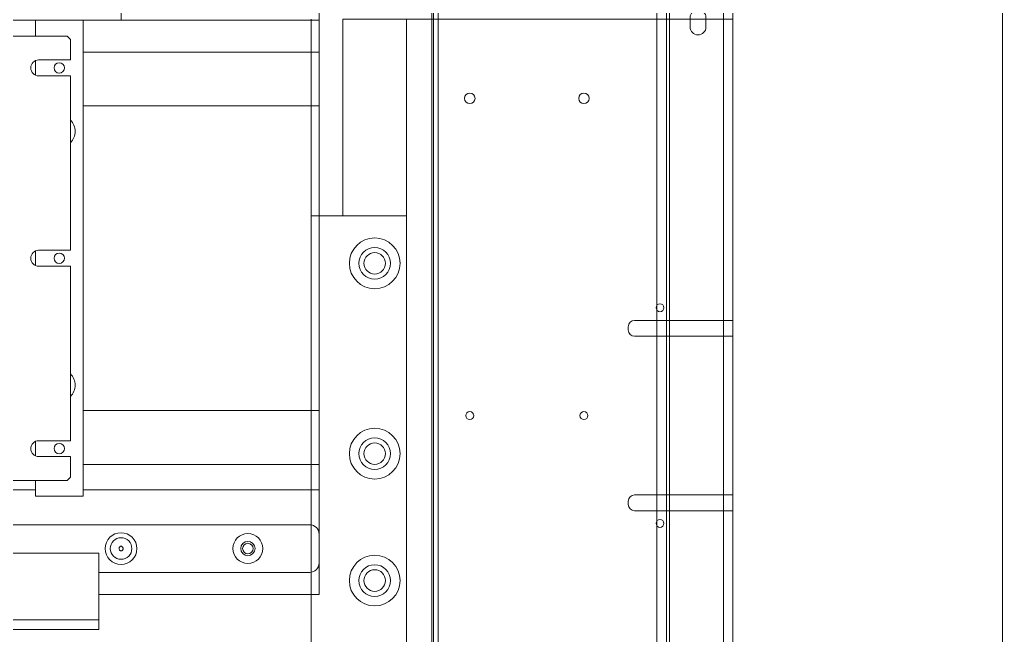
# Model space of a CAD drawing. Extents: x 500 to 100500, y -14500 to 21140.
# Drawn here: x 8828.5 to 9138.5, y -6648.3 to -6454.2 of the extents above; entities that cross this region are included whole.
import ezdxf

# ---------------------------------------------------------------- set-up
doc = ezdxf.new("R2010")
doc.units = 0
doc.linetypes.add('SLD-Solid', pattern=[0])
doc.layers.add('D', color=7, linetype='CONTINUOUS')
doc.layers.add('M06SMMF-001B', color=7, linetype='CONTINUOUS')
doc.layers.add('MODEL', color=7, linetype='SLD-Solid', lineweight=15)

# ---------------------------------------------------------------- blocks, each defined once
blk = doc.blocks.new('KA$Cbf7906b1')
at = {"layer": 'MODEL'}
for p, q in [((0, 455.6), (0, 783.6)), ((85, 80.6), (85, 783.6)), ((188, 464.6), (188, 402.6)), ((218, 275.6), (218, 464.6)), ((0, 80.6), (0, 455.6)), ((218, 402.6), (188, 402.6)), ((188, 402.6), (188, 182.6)), ((116, 369.6), (85, 369.6)), ((118, 366.6), (118, 367.6)), ((85, 364.6), (116, 364.6)), ((116, 314.6), (85, 314.6)), ((118, 311.6), (118, 312.6)), ((85, 309.6), (116, 309.6)), ((218, 222.6), (218, 275.6))]:
    blk.add_line(p, q, dxfattribs=at)
for centre, radius in [((132, 439.6), 1.65), ((168, 439.6), 1.65), ((198, 387.6), 8), ((198, 387.6), 5), ((198, 387.6), 3.4), ((108, 373.6), 1.25), ((132, 339.6), 1.25), ((168, 339.6), 1.25), ((198, 327.6), 8), ((198, 327.6), 5), ((198, 327.6), 3.4), ((108, 305.6), 1.25), ((198, 287.6), 8), ((198, 287.6), 5), ((198, 287.6), 3.4)]:
    blk.add_circle(centre, radius, dxfattribs=at)
for centre, start, end in [((116, 367.6), 0, 90), ((116, 366.6), 270, 0), ((116, 312.6), 0, 90), ((116, 311.6), 270, 0)]:
    blk.add_arc(centre, 2, start, end, dxfattribs=at)
blk = doc.blocks.new('KFASDF3')
at = {"layer": 'MODEL', "color": 6}
for p, q in [((88086.37, -124937.02), (88189.37, -124937.02)), ((88094.87, -124936.52), (88094.87, -124939.52)), ((88099.87, -124939.52), (88099.87, -124936.52)), ((88189.37, -124937.02), (88189.37, -124999.02)), ((88209.37, -124937.02), (88189.37, -124937.02)), ((88209.37, -124999.02), (88209.37, -124937.02)), ((88219.37, -124999.02), (88189.37, -124999.02)), ((88189.37, -124999.02), (88189.37, -125219.02)), ((88219.37, -125103.02), (88219.37, -124999.02)), ((88117.37, -125032.02), (88086.37, -125032.02)), ((88119.37, -125035.02), (88119.37, -125034.02)), ((88086.37, -125037.02), (88117.37, -125037.02)), ((88117.37, -125087.02), (88086.37, -125087.02)), ((88119.37, -125090.02), (88119.37, -125089.02)), ((88086.37, -125092.02), (88117.37, -125092.02)), ((88219.37, -125179.02), (88219.37, -125103.02)), ((88189.37, -125187.02), (88086.37, -125187.02)), ((88334.37, -125189.02), (88229.37, -125189.02)), ((88339.37, -125194.02), (88334.37, -125189.02)), ((88339.37, -125219.02), (88339.37, -125194.02)), ((88189.37, -125219.02), (88339.37, -125219.02))]:
    blk.add_line(p, q, dxfattribs=at)
for centre, radius in [((88133.37, -124962.02), 1.65), ((88169.37, -124962.02), 1.65), ((88199.37, -125014.02), 8), ((88199.37, -125014.02), 5), ((88199.37, -125014.02), 3.4), ((88109.37, -125028.02), 1.25), ((88133.37, -125062.02), 1.25), ((88169.37, -125062.02), 1.25), ((88199.37, -125074.02), 8), ((88199.37, -125074.02), 5), ((88199.37, -125074.02), 3.4), ((88109.37, -125096.02), 1.25), ((88199.37, -125114.02), 8), ((88199.37, -125114.02), 5), ((88199.37, -125114.02), 3.4), ((88199.37, -125154.02), 8), ((88199.37, -125154.02), 5), ((88199.37, -125154.02), 3.4), ((88133.37, -125162.02), 1.65), ((88169.37, -125162.02), 1.65), ((88224.37, -125209.02), 8), ((88254.37, -125209.02), 8), ((88284.37, -125209.02), 8), ((88314.37, -125209.02), 8), ((88224.37, -125209.02), 5), ((88224.37, -125209.02), 3.4), ((88254.37, -125209.02), 5), ((88254.37, -125209.02), 3.4), ((88284.37, -125209.02), 5), ((88284.37, -125209.02), 3.4), ((88314.37, -125209.02), 5), ((88314.37, -125209.02), 3.4)]:
    blk.add_circle(centre, radius, dxfattribs=at)
for centre, radius, start, end in [((88097.37, -124936.52), 2.5, 0, 180), ((88097.37, -124939.52), 2.5, 180, 0), ((88117.37, -125034.02), 2, 0, 90), ((88117.37, -125035.02), 2, 270, 0), ((88117.37, -125089.02), 2, 0, 90), ((88117.37, -125090.02), 2, 270, 0), ((88229.37, -125179.02), 10, 180, 270)]:
    blk.add_arc(centre, radius, start, end, dxfattribs=at)
blk = doc.blocks.new('KA$C03f0ad08')
at = {"layer": 'MODEL', "color": 4}
for p, q in [((0, 155.6), (0, 1658.6)), ((85, 155.6), (85, 1658.6)), ((179.5, 143.6), (179.5, 1289.6)), ((180, 143.6), (180, 1289.6)), ((105, 766.6), (105, 187.6)), ((106, 766.6), (106, 187.6)), ((109, 766.6), (109, 187.6)), ((88, 764.6), (88, 189.6)), ((178, 764.6), (178, 189.6))]:
    blk.add_line(p, q, dxfattribs=at)
at = {"layer": 'M06SMMF-001B', "color": 4}
blk.add_blockref('KFASDF3', (-88001.37, 125476.62), dxfattribs=at)
blk = doc.blocks.new('KASDADS')
at = {"layer": 'MODEL', "color": 4}
for p, q in [((-51006.02, -66406.89, 21.36), (-51006.02, -66369.89, 21.36)), ((-50943.52, -66400.89, 21.36), (-50943.52, -66406.89, 21.36)), ((-51033.02, -66406.89, 21.36), (-51607.52, -66406.89, 21.36)), ((-51033.02, -66406.89, 21.36), (-51018.02, -66406.89, 21.36)), ((-51033.02, -66411.89, 21.36), (-51033.02, -66406.89, 21.36)), ((-51018.02, -66556.89, 21.36), (-51018.02, -66406.89, 21.36)), ((-50943.52, -66406.89, 21.36), (-51018.02, -66406.89, 21.36)), ((-50943.52, -66406.89, 21.36), (-50943.52, -66416.89, 21.36)), ((-51023.02, -66411.89, 21.36), (-51053.02, -66411.89, 21.36)), ((-51022.02, -66412.89, 21.36), (-51023.02, -66411.89, 21.36)), ((-51022.02, -66412.89, 21.36), (-51022.02, -66419.39, 21.36)), ((-51018.02, -66416.89, 21.36), (-50943.52, -66416.89, 21.36)), ((-50943.52, -66433.89, 21.36), (-50943.52, -66416.89, 21.36)), ((-51033.02, -66424.18, 21.36), (-51033.02, -66419.6, 21.36)), ((-51022.02, -66419.39, 21.36), (-51032.02, -66419.39, 21.36)), ((-51032.02, -66424.39, 21.36), (-51022.02, -66424.39, 21.36)), ((-51022.02, -66424.39, 21.36), (-51022.02, -66479.39, 21.36)), ((-51018.02, -66433.89, 21.36), (-50943.52, -66433.89, 21.36)), ((-50943.52, -66433.89, 21.36), (-50943.52, -66529.89, 21.36)), ((-51033.02, -66484.18, 21.36), (-51033.02, -66479.6, 21.36)), ((-51022.02, -66479.39, 21.36), (-51032.02, -66479.39, 21.36)), ((-51032.02, -66484.39, 21.36), (-51022.02, -66484.39, 21.36)), ((-51022.02, -66484.39, 21.36), (-51022.02, -66539.39, 21.36)), ((-51018.02, -66529.89, 21.36), (-50943.52, -66529.89, 21.36)), ((-50943.52, -66546.89, 21.36), (-50943.52, -66529.89, 21.36)), ((-51033.02, -66544.18, 21.36), (-51033.02, -66539.6, 21.36)), ((-51022.02, -66539.39, 21.36), (-51032.02, -66539.39, 21.36)), ((-51032.02, -66544.39, 21.36), (-51022.02, -66544.39, 21.36)), ((-51022.02, -66544.39, 21.36), (-51022.02, -66550.89, 21.36)), ((-51018.02, -66546.89, 21.36), (-50943.52, -66546.89, 21.36)), ((-50943.52, -66546.89, 21.36), (-50943.52, -66554.89, 21.36)), ((-51023.02, -66551.89, 21.36), (-51022.02, -66550.89, 21.36)), ((-51607.52, -66551.89, 21.36), (-51033.02, -66551.89, 21.36)), ((-51023.02, -66551.89, 21.36), (-51053.02, -66551.89, 21.36)), ((-51033.02, -66556.89, 21.36), (-51033.02, -66551.89, 21.36)), ((-51033.02, -66554.89, 21.36), (-51071.02, -66554.89, 21.36)), ((-51033.02, -66556.89, 21.36), (-51018.02, -66556.89, 21.36)), ((-50943.52, -66554.89, 21.36), (-51018.02, -66554.89, 21.36)), ((-50943.52, -66568.89, 21.36), (-50943.52, -66554.89, 21.36)), ((-50946.52, -66565.89, 21.36), (-51063.02, -66565.89, 21.36)), ((-50943.52, -66577.89, 21.36), (-50943.52, -66568.89, 21.36)), ((-53552.02, -66574.89, 21.36), (-51013.02, -66574.89, 21.36)), ((-51013.02, -66595.89, 21.36), (-51013.02, -66574.89, 21.36)), ((-50943.52, -66587.89, 21.36), (-50943.52, -66577.89, 21.36)), ((-51013.02, -66580.89, 21.36), (-50946.52, -66580.89, 21.36)), ((-50943.52, -66587.89, 21.36), (-51013.02, -66587.89, 21.36)), ((-53552.02, -66595.89, 21.36), (-51013.02, -66595.89, 21.36)), ((-51013.02, -66598.89, 21.36), (-51013.02, -66595.89, 21.36)), ((-53552.02, -66598.89, 21.36), (-51013.02, -66598.89, 21.36)), ((-51016.02, -66598.89, 21.36), (-51013.02, -66598.89, 21.36))]:
    blk.add_line(p, q, dxfattribs=at)
for centre, radius in [((-51025.52, -66421.89, 21.36), 1.65), ((-51025.52, -66481.89, 21.36), 1.65), ((-51025.52, -66541.89, 21.36), 1.65), ((-51006.02, -66573.39, 21.36), 5), ((-50966.02, -66573.39, 21.36), 4.7), ((-51006.02, -66573.39, 21.36), 3.4), ((-50966.02, -66573.39, 21.36), 2.25), ((-50966.02, -66573.39, 21.36), 1.65)]:
    blk.add_circle(centre, radius, dxfattribs=at)
for centre, radius, start, end in [((-51032.02, -66421.89, 21.36), 2.5, 90, 270), ((-51025.52, -66441.89, 21.36), 5, 0, 45.573), ((-51025.52, -66441.89, 21.36), 5, 314.427, 0), ((-51032.02, -66481.89, 21.36), 2.5, 90, 270), ((-51025.52, -66521.89, 21.36), 5, 0, 45.573), ((-51025.52, -66521.89, 21.36), 5, 314.427, 0), ((-51032.02, -66541.89, 21.36), 2.5, 90, 270), ((-50946.52, -66568.89, 21.36), 3, 0, 90), ((-50946.52, -66577.89, 21.36), 3, 270, 0)]:
    blk.add_arc(centre, radius, start, end, dxfattribs=at)
blk.add_open_spline([(-51006.48, -66572.88, 21.36), (-51006.52, -66572.95, 21.36), (-51006.62, -66573.09, 21.36), (-51006.67, -66573.36, 21.36), (-51006.63, -66573.63, 21.36), (-51006.51, -66573.87, 21.36), (-51006.33, -66574.04, 21.36), (-51006.13, -66574.13, 21.36), (-51005.94, -66574.13, 21.36), (-51005.76, -66574.07, 21.36), (-51005.6, -66573.96, 21.36), (-51005.47, -66573.78, 21.36), (-51005.38, -66573.55, 21.36), (-51005.37, -66573.29, 21.36), (-51005.45, -66573.02, 21.36), (-51005.6, -66572.81, 21.36), (-51005.79, -66572.69, 21.36), (-51005.99, -66572.64, 21.36), (-51006.18, -66572.67, 21.36), (-51006.35, -66572.75, 21.36), (-51006.43, -66572.84, 21.36), (-51006.48, -66572.88, 21.36)], degree=3, knots=[0, 0, 0, 0, 0.058731, 0.118108, 0.181628, 0.245642, 0.306469, 0.35093, 0.395504, 0.437429, 0.48124, 0.530715, 0.587278, 0.649317, 0.713462, 0.776486, 0.824501, 0.872724, 0.915802, 0.958039, 1, 1, 1, 1], dxfattribs=at)

msp = doc.modelspace()

# ---------------------------------------------------------------- block references
at = {"layer": 'D', "color": 1}
msp.add_blockref('KASDADS', (59866.51, 59952.44, -97.17), dxfattribs=at)
at = {"layer": 'M06SMMF-001B', "xscale": -1}
for name, p in [('KA$C03f0ad08', (9138.5, -6993.64, -10.47)), ('KA$Cbf7906b1', (9138.5, -6918.64, -10.47))]:
    msp.add_blockref(name, p, dxfattribs=at)

doc.saveas('drawing.dxf')
